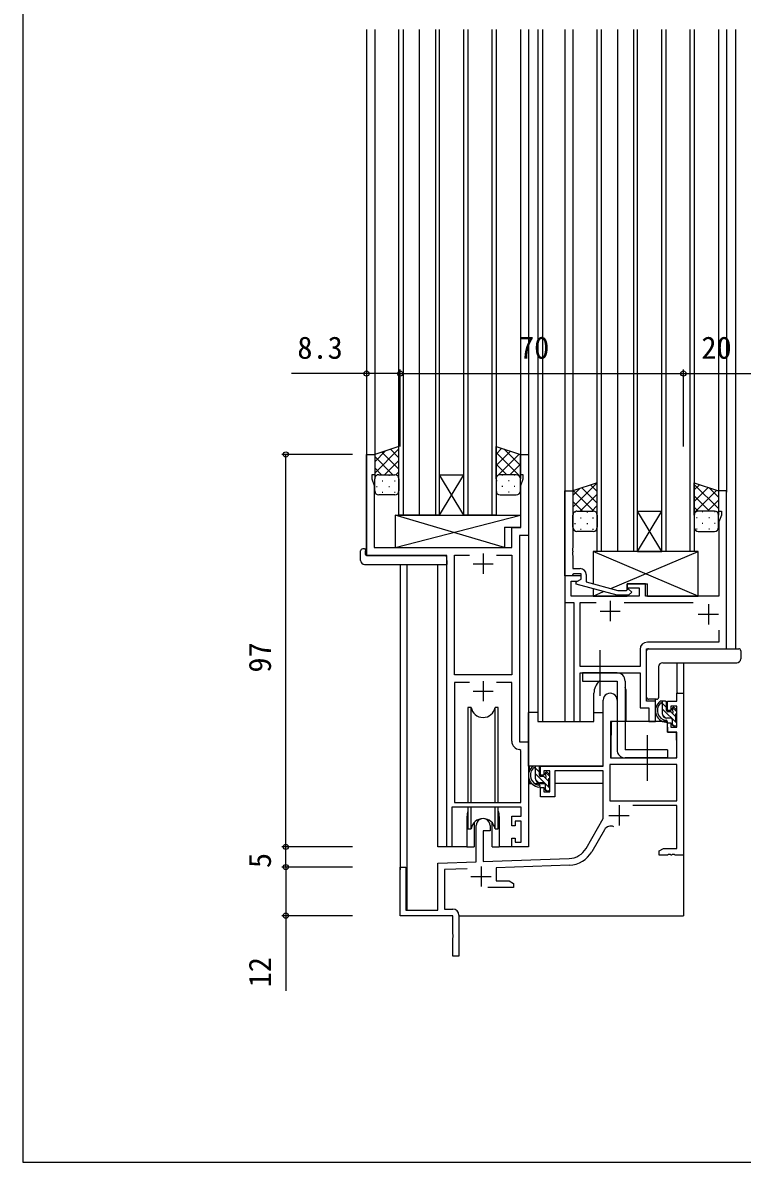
# Model space of a CAD drawing. Units: millimetres, scale not verified. Extents: x -437 to 438, y -281 to 278.
# Drawn here: x -436.8 to -259, y -281.1 to 0.5 of the extents above; entities that cross this region are included whole.
import ezdxf
from ezdxf.enums import TextEntityAlignment as Align

# ---------------------------------------------------------------- set-up
doc = ezdxf.new("R2010")
doc.units = ezdxf.units.MM
doc.header["$LTSCALE"] = 2
for name, color, linetype in [('0-2_YKK_11', 7, 'Continuous'), ('0-3_YKK_12', 2, 'Continuous'), ('0-4_YKK_13', 4, 'Continuous'), ('0-6_YKK_D', 6, 'Continuous'), ('0-7_YKK_ZWAK', 7, 'Continuous')]:
    doc.layers.add(name, color=color, linetype=linetype)
doc.styles.add('ＭＳ ゴシック', font='')
doc.styles.get('ＭＳ ゴシック').set_extended_font_data('MS Gothic')

msp = doc.modelspace()

# ---------------------------------------------------------------- linework, layer by layer
at = {"layer": '0-2_YKK_11'}
for p, q in [((-323, -130.675), (-323, -135.675)), ((-325.5, -133.175), (-320.5, -133.175)), ((-291.6, -142.375), (-291.6, -147.375)), ((-288.109, -142.775), (-271.095, -142.775)), ((-267.3, -143.175), (-267.3, -148.175)), ((-294.1, -144.875), (-289.1, -144.875)), ((-269.8, -145.675), (-264.8, -145.675)), ((-323, -162.175), (-323, -167.175)), ((-325.5, -164.675), (-320.5, -164.675)), ((-289.4, -192.875), (-289.4, -197.875)), ((-291.9, -195.375), (-286.9, -195.375)), ((-293.006, -198.927), (-296.143, -204.358)), ((-323.5, -207.975), (-323.5, -212.975)), ((-326, -210.475), (-321, -210.475))]:
    msp.add_line(p, q, dxfattribs=at)
for points in [[(-332, -203.175), (-332, -131.175), (-351.8, -131.175), (-351.8, -106.175), (-349.8, -106.175), (-349.8, -111.175), (-350.5, -111.175), (-350.5, -112.175), (-349.9, -113.823), (-349.9, -129.175), (-315.9, -129.175), (-315.9, -124.245), (-313.7, -124.245), (-313.7, -113.823), (-313.1, -112.175), (-313.1, -111.175), (-313.8, -111.175), (-313.8, -106.175), (-311.8, -106.175), (-311.8, -126.175), (-314, -126.175), (-314, -177.175), (-311.8, -177.175), (-311.8, -203.175), (-315.9, -203.175), (-315.9, -200.975), (-315.1, -200.975), (-315.1, -201.975), (-313.6, -201.975), (-313.6, -196.775), (-315.1, -196.775), (-315.1, -197.975), (-315.9, -197.975), (-315.9, -195.575), (-313.6, -195.575), (-313.6, -193.375), (-330.7, -193.375), (-330.7, -203.175)], [(-262.8, -154.175), (-262.8, -115.175), (-264.8, -115.175), (-264.8, -120.175), (-264.1, -120.175), (-264.1, -121.175), (-264.7, -122.823), (-264.7, -141.175), (-282.9, -141.175), (-282.9, -138.175), (-287.4, -138.175), (-287.4, -139.175), (-284.4, -139.175), (-284.4, -141.175), (-301.2, -141.175), (-301.2, -137.475), (-299.666, -137.475), (-298.8, -136.975), (-298.8, -136.175), (-302.8, -136.175), (-302.8, -142.775), (-300.6, -142.775), (-300.6, -172.175), (-299, -172.175), (-299, -160.175), (-284.2, -160.175), (-284.2, -168.775), (-282, -168.775), (-282, -172.175), (-280.4, -172.175), (-280.4, -167.175), (-282.6, -167.175), (-282.6, -154.175)], [(-275.13, -182.805), (-291.67, -182.805), (-291.67, -191.775), (-275.13, -191.775)]]:
    msp.add_lwpolyline(points, close=True, dxfattribs=at)
for points in [[(-302.8, -136.175), (-302.8, -115.175), (-300.8, -115.175), (-300.8, -129.217), (-300.92, -129.4), (-300.92, -129.95), (-300.8, -130.133), (-300.8, -130.217), (-300.92, -130.4), (-300.92, -130.95), (-300.8, -131.133), (-300.8, -134.375), (-299, -134.375)], [(-319.664, -131.075), (-315.9, -131.075), (-315.9, -160.675), (-330.1, -160.675), (-330.1, -131.075), (-326.336, -131.075)], [(-297.5, -135.875), (-297.5, -137.695), (-289.739, -139.775), (-287.549, -139.775), (-287.124, -139.351), (-286.276, -140.199), (-287.051, -140.975), (-289.897, -140.975), (-300, -138.268), (-300, -137.668), (-298.8, -136.975), (-298.8, -135.675), (-300.6, -135.675), (-300.8, -135.875), (-301.1, -136.175), (-302.8, -136.175)], [(-284.2, -154.375), (-284.2, -158.575), (-299, -158.575), (-299, -142.775), (-295.091, -142.775)], [(-264.7, -149.598), (-264.7, -152.575), (-282.4, -152.575)], [(-326.336, -162.575), (-330.1, -162.575), (-330.1, -192.175), (-313.7, -192.175), (-313.7, -179.373), (-313.987, -179.073)], [(-315.9, -177.075), (-315.9, -162.575), (-319.664, -162.575)], [(-289.9, -166.875), (-289.9, -172.175), (-291.5, -172.175), (-291.5, -181.175), (-275.13, -181.175), (-275.13, -174.775), (-277.4, -174.775), (-277.4, -172.475), (-276.6, -172.475), (-276.6, -173.575), (-275.13, -173.575), (-275.13, -168.375), (-276.6, -168.375), (-276.6, -169.475), (-277.4, -169.475), (-277.4, -167.175), (-275.13, -167.175), (-275.13, -165.175), (-273.5, -165.175), (-273.5, -205.175), (-275.542, -205.175), (-275.725, -205.055), (-276.275, -205.055), (-276.458, -205.175), (-276.542, -205.175), (-276.725, -205.055), (-277.275, -205.055), (-277.458, -205.175), (-279.5, -205.175), (-279.5, -204.175), (-278.409, -203.545), (-275.13, -203.545), (-275.13, -192.975), (-286.001, -192.975)], [(-297.554, -203.543), (-293.3, -196.175), (-293.3, -184.375), (-305.3, -184.375), (-305.3, -190.775), (-308.8, -190.775), (-308.8, -188.475), (-308, -188.475), (-308, -189.575), (-306.5, -189.575), (-306.5, -184.375), (-308, -184.375), (-308, -185.475), (-308.8, -185.475), (-308.8, -183.175), (-293.3, -183.175), (-293.3, -166.875)], [(-329, -220.045), (-329, -230.175), (-330.5, -230.175), (-330.5, -225.633), (-330.38, -225.45), (-330.38, -224.9), (-330.5, -224.717), (-330.5, -220.175), (-343.5, -220.175), (-343.5, -208.175), (-342.1, -208.175), (-342.1, -218.775), (-334.2, -218.775), (-334.2, -207.175), (-324.7, -206.843), (-324.7, -197.875)], [(-321.3, -197.875), (-321.3, -199.175), (-323, -199.175), (-323, -206.784), (-301.71, -206.04)], [(-301.653, -207.669), (-319.8, -208.303), (-319.8, -211.545), (-316.591, -211.545), (-315.5, -212.175), (-315.5, -213.175), (-321.85, -213.175)], [(-326.933, -208.552), (-332.57, -208.749), (-332.57, -218.545), (-330.5, -218.545)]]:
    msp.add_lwpolyline(points, dxfattribs=at)
for centre, radius, start, end in [((-299, -135.875), 1.5, 0.00001, 89.99999), ((-282.4, -154.375), 1.8, 90.00001, 179.99999), ((-291.6, -166.875), 1.7, 359.99999, 180.00001), ((-313.9, -177.075), 2, 180, 267.50807), ((-323, -197.875), 1.7, 359.99999, 180.00001), ((-291.448, -199.827), 1.8, 65.29866, 149.99999), ((-301.884, -201.043), 5, 271.99999, 330), ((-301.884, -201.043), 6.63, 272, 330), ((-330.5, -220.045), 1.5, 0.00001, 89.99999)]:
    msp.add_arc(centre, radius, start, end, dxfattribs=at)
at = {"layer": '0-3_YKK_12'}
for p, q in [((-351.8, -1.138), (-351.8, -131.175)), ((-349.8, -1.138), (-349.8, -106.675)), ((-343.8, -121.175), (-343.8, -1.138)), ((-342.8, -1.138), (-342.8, -121.175)), ((-338.8, -1.138), (-338.8, -121.175)), ((-334.8, -1.138), (-334.8, -121.175)), ((-333.8, -121.175), (-333.8, -1.138)), ((-327.8, -121.175), (-327.8, -1.138)), ((-326.8, -1.138), (-326.8, -121.175)), ((-320.8, -121.175), (-320.8, -1.138)), ((-319.8, -1.138), (-319.8, -121.175)), ((-313.8, -1.138), (-313.8, -106.675)), ((-311.8, -1.138), (-311.8, -177.475)), ((-309.5, -1.138), (-309.5, -172.175)), ((-308.3, -1.138), (-308.3, -167.175)), ((-302.8, -1.138), (-302.8, -172.175)), ((-300.8, -1.138), (-300.8, -115.675)), ((-294.8, -130.175), (-294.8, -1.138)), ((-293.8, -1.138), (-293.8, -130.175)), ((-289.8, -1.138), (-289.8, -130.175)), ((-285.8, -1.138), (-285.8, -130.175)), ((-284.8, -130.175), (-284.8, -1.138)), ((-278.8, -130.175), (-278.8, -1.138)), ((-277.8, -1.138), (-277.8, -130.175)), ((-271.8, -130.175), (-271.8, -1.138)), ((-270.8, -1.138), (-270.8, -130.175)), ((-264.8, -1.138), (-264.8, -115.675)), ((-262.8, -1.138), (-262.8, -115.475)), ((-260.6, -1.138), (-260.6, -154.175)), ((-333.8, -111.175), (-327.8, -111.175)), ((-333.8, -121.175), (-327.8, -111.175)), ((-327.8, -121.175), (-333.8, -111.175)), ((-284.8, -120.175), (-278.8, -120.175)), ((-284.8, -130.175), (-278.8, -120.175)), ((-278.8, -130.175), (-284.8, -120.175)), ((-333.8, -121.175), (-343.8, -121.175)), ((-333.8, -121.175), (-327.8, -121.175)), ((-319.8, -121.175), (-327.8, -121.175)), ((-284.8, -130.175), (-294.8, -130.175)), ((-284.8, -130.175), (-278.8, -130.175)), ((-270.8, -130.175), (-278.8, -130.175)), ((-343.5, -133.363), (-343.5, -208.875)), ((-341.87, -133.363), (-341.87, -218.775)), ((-334.2, -203.175), (-334.2, -133.363)), ((-275.13, -157.672), (-275.13, -165.175)), ((-273.5, -157.672), (-273.5, -165.175)), ((-295.599, -172.175), (-295.599, -165.175)), ((-287.6, -172.175), (-287.6, -165.175)), ((-274.83, -165.175), (-275.2, -165.175)), ((-274.83, -165.175), (-275.13, -165.175)), ((-308.299, -167.175), (-308.299, -172.175)), ((-280.4, -170.675), (-280.4, -166.675)), ((-309.5, -172.175), (-295.599, -172.175)), ((-327, -195.675), (-327, -203.175)), ((-319, -195.675), (-319, -203.175)), ((-327, -203.175), (-334.2, -203.175)), ((-312.765, -203.175), (-319, -203.175)), ((-273.5, -204.675), (-273.5, -220.175)), ((-329, -220.175), (-273.5, -220.175))]:
    msp.add_line(p, q, dxfattribs=at)
for centre, start, end in [((-291.6, -165.175), 131.40748, 180), ((-291.6, -165.175), 0, 22.34429), ((-323, -195.675), 159.63587, 180), ((-323, -195.675), 0, 20.36413)]:
    msp.add_arc(centre, 4, start, end, dxfattribs=at)
at = {"layer": '0-4_YKK_13'}
for p, q in [((-349.8, -110.807), (-343.8, -104.807)), ((-349.8, -107.978), (-347.095, -105.273)), ((-345.28, -111.175), (-349.8, -106.655)), ((-343.8, -109.826), (-348.039, -105.588)), ((-343.8, -106.998), (-345.917, -104.881)), ((-319.8, -106.098), (-318.358, -104.656)), ((-319.8, -108.926), (-316.236, -105.363)), ((-313.8, -111.707), (-319.8, -105.707)), ((-319.8, -111.755), (-314.115, -106.07)), ((-313.8, -108.878), (-317.855, -104.823)), ((-348.108, -111.175), (-349.8, -109.483)), ((-347.34, -111.175), (-343.8, -107.635)), ((-317.16, -111.175), (-319.8, -108.535)), ((-316.392, -111.175), (-313.8, -108.583)), ((-349.8, -115.175), (-349.8, -112.175)), ((-349.215, -111.265), (-349.18, -111.265)), ((-348.8, -111.175), (-344.8, -111.175)), ((-348.8, -111.175), (-344.8, -111.175)), ((-346.35, -111.265), (-346.15, -111.265)), ((-344.545, -111.208), (-343.8, -110.464)), ((-343.8, -112.175), (-343.8, -115.175)), ((-319.595, -111.569), (-319.8, -111.364)), ((-319.8, -112.175), (-319.8, -115.175)), ((-314.8, -111.175), (-318.8, -111.175)), ((-314.8, -111.175), (-318.8, -111.175)), ((-318.15, -111.265), (-318.35, -111.265)), ((-315.12, -111.265), (-315.32, -111.265)), ((-313.985, -111.596), (-313.8, -111.412)), ((-313.8, -115.175), (-313.8, -112.175)), ((-349.38, -114.095), (-349.18, -114.095)), ((-347.965, -112.68), (-347.765, -112.68)), ((-346.35, -114.095), (-346.15, -114.095)), ((-344.935, -112.68), (-344.735, -112.68)), ((-319.565, -112.68), (-319.765, -112.68)), ((-318.15, -114.095), (-318.35, -114.095)), ((-316.535, -112.68), (-316.735, -112.68)), ((-315.12, -114.095), (-315.32, -114.095)), ((-294.814, -113.18), (-300.8, -119.166)), ((-299.056, -114.594), (-300.8, -116.337)), ((-300.678, -115.134), (-295.622, -120.191)), ((-298.557, -114.427), (-294.8, -118.184)), ((-296.436, -113.72), (-294.8, -115.356)), ((-270.8, -113.566), (-264.8, -119.566)), ((-269.464, -113.62), (-270.8, -114.956)), ((-267.343, -114.327), (-270.8, -117.784)), ((-265.222, -115.034), (-270.8, -120.613)), ((-267.144, -114.394), (-264.8, -116.737)), ((-344.8, -116.175), (-348.8, -116.175)), ((-347.965, -115.51), (-347.765, -115.51)), ((-344.935, -115.51), (-344.735, -115.51)), ((-319.565, -115.51), (-319.742, -115.51)), ((-318.8, -116.175), (-314.8, -116.175)), ((-316.535, -115.51), (-316.735, -115.51)), ((-300.8, -117.841), (-298.466, -120.175)), ((-294.8, -115.994), (-298.981, -120.175)), ((-270.8, -116.394), (-267.019, -120.175)), ((-264.8, -117.441), (-267.534, -120.175)), ((-300.8, -120.67), (-300.71, -120.76)), ((-300.379, -120.385), (-300.179, -120.385)), ((-299.8, -120.175), (-295.8, -120.175)), ((-299.8, -120.175), (-295.8, -120.175)), ((-297.349, -120.385), (-297.149, -120.385)), ((-294.8, -118.823), (-296.152, -120.175)), ((-294.816, -120.997), (-294.8, -121.013)), ((-270.8, -119.223), (-269.847, -120.176)), ((-265.8, -120.175), (-269.8, -120.175)), ((-265.8, -120.175), (-269.8, -120.175)), ((-268.651, -120.385), (-268.851, -120.385)), ((-265.621, -120.385), (-265.821, -120.385)), ((-264.8, -120.27), (-265.047, -120.517)), ((-344.725, -121.175), (-344.725, -129.175)), ((-344.725, -121.175), (-313.73, -121.175)), ((-344.725, -129.175), (-313.73, -121.175)), ((-317.725, -129.175), (-344.725, -121.175)), ((-313.73, -121.175), (-313.73, -124.175)), ((-300.8, -124.175), (-300.8, -121.175)), ((-300.379, -123.215), (-300.179, -123.215)), ((-298.964, -121.8), (-298.764, -121.8)), ((-297.349, -123.215), (-297.149, -123.215)), ((-295.934, -121.8), (-295.734, -121.8)), ((-294.8, -121.175), (-294.8, -124.175)), ((-270.8, -121.175), (-270.8, -124.175)), ((-270.066, -121.8), (-270.266, -121.8)), ((-268.651, -123.215), (-268.851, -123.215)), ((-267.036, -121.8), (-267.236, -121.8)), ((-265.621, -123.215), (-265.821, -123.215)), ((-264.8, -124.175), (-264.8, -121.175)), ((-317.725, -124.175), (-317.725, -129.175)), ((-317.725, -124.175), (-313.73, -124.175)), ((-295.8, -125.175), (-299.8, -125.175)), ((-298.964, -124.63), (-298.764, -124.63)), ((-295.934, -124.63), (-295.734, -124.63)), ((-270.066, -124.63), (-270.266, -124.63)), ((-269.8, -125.175), (-265.8, -125.175)), ((-267.036, -124.63), (-267.236, -124.63)), ((-344.725, -129.175), (-317.725, -129.175)), ((-353.288, -132.363), (-353.288, -129.987)), ((-352.1, -130.875), (-352.1, -129.983)), ((-351.8, -131.175), (-332.5, -131.175)), ((-332, -132.363), (-332, -131.675)), ((-269.8, -141.175), (-295.8, -130.175)), ((-291.466, -139.312), (-269.8, -130.175)), ((-352.288, -133.363), (-332, -133.363)), ((-332, -132.363), (-332, -133.363)), ((-295.8, -141.175), (-293.221, -140.084)), ((-282.4, -141.175), (-282.4, -138.175)), ((-282.4, -141.175), (-269.8, -141.175)), ((-294.1, -165.822), (-294.1, -154.528)), ((-282.6, -166.175), (-282.6, -154.675)), ((-282.1, -154.175), (-259.8, -154.175)), ((-260.3, -154.175), (-259.8, -154.175)), ((-278.606, -157.67), (-278.609, -157.669)), ((-278.609, -157.672), (-260.3, -157.672)), ((-279.604, -166.175), (-279.604, -158.669)), ((-289.9, -162.175), (-289.9, -179.175)), ((-287.9, -162.175), (-287.9, -179.175)), ((-326.75, -168.675), (-326.75, -192.175)), ((-325.958, -168.675), (-326.75, -168.675)), ((-325.958, -192.175), (-325.958, -168.675)), ((-319.25, -168.675), (-320.042, -168.675)), ((-320.042, -192.175), (-320.042, -168.675)), ((-319.25, -192.175), (-319.25, -168.675)), ((-280.104, -166.675), (-282.1, -166.675)), ((-280.104, -166.675), (-280.104, -166.675)), ((-277.93, -167.175), (-279.23, -167.175)), ((-278.63, -170.375), (-278.63, -167.175)), ((-277.63, -168.7), (-278.63, -167.7)), ((-277.63, -169.475), (-277.63, -167.475)), ((-275.13, -169.786), (-276.148, -168.768)), ((-275.218, -169.263), (-275.718, -168.763)), ((-311.796, -183.175), (-311.796, -169.975)), ((-309.5, -169.975), (-311.796, -169.975)), ((-295.599, -169.975), (-293.3, -169.975)), ((-275.13, -172.614), (-278.63, -169.114)), ((-277.798, -171.361), (-278.616, -170.543)), ((-276.53, -171.375), (-277.63, -171.375)), ((-276.691, -169.775), (-277.33, -169.775)), ((-275.33, -171), (-276.323, -170.007)), ((-276.23, -168.975), (-276.23, -169.314)), ((-276.23, -171.675), (-276.23, -172.975)), ((-275.33, -172.275), (-275.33, -170.275)), ((-275.13, -170.075), (-275.13, -169.475)), ((-291.376, -172.472), (-291.43, -178.675)), ((-277.498, -172.175), (-291.076, -172.175)), ((-275.884, -173.275), (-276.23, -172.929)), ((-275.93, -173.275), (-275.43, -173.275)), ((-275.13, -172.975), (-275.13, -172.475)), ((-291.395, -174.675), (-291.5, -174.675)), ((-282.4, -186.822), (-282.4, -175.528)), ((-275.13, -178.675), (-275.161, -175.072)), ((-291.5, -179.605), (-291.421, -179.684)), ((-291.43, -178.675), (-291.411, -180.878)), ((-277.4, -179.175), (-287.9, -179.175)), ((-277.4, -179.175), (-277.4, -181.175)), ((-275.149, -180.878), (-275.13, -178.675)), ((-291.111, -181.175), (-275.449, -181.175)), ((-277.4, -181.175), (-287.9, -181.175)), ((-293.6, -183.175), (-311.796, -183.175)), ((-311.596, -183.175), (-311.596, -184.427)), ((-309.33, -183.175), (-310.63, -183.175)), ((-310.03, -186.375), (-310.03, -183.175)), ((-309.03, -184.7), (-310.03, -183.7)), ((-306.53, -188.614), (-310.03, -185.114)), ((-309.03, -185.475), (-309.03, -183.475)), ((-308.091, -185.775), (-308.73, -185.775)), ((-307.63, -184.975), (-307.63, -185.314)), ((-306.53, -185.786), (-307.548, -184.768)), ((-306.618, -185.263), (-307.118, -184.763)), ((-306.53, -186.075), (-306.53, -185.475)), ((-293.396, -184.455), (-293.396, -187.475)), ((-311.596, -186.565), (-311.596, -187.475)), ((-311.596, -187.475), (-311.015, -187.475)), ((-310.319, -187.475), (-307.706, -187.475)), ((-309.198, -187.361), (-310.016, -186.543)), ((-307.93, -187.375), (-309.03, -187.375)), ((-306.73, -187), (-307.723, -186.007)), ((-307.63, -187.675), (-307.63, -188.975)), ((-306.73, -188.275), (-306.73, -186.275)), ((-306.73, -187.475), (-306.5, -187.475)), ((-306.53, -188.975), (-306.53, -188.475)), ((-293.396, -187.475), (-305.3, -187.475)), ((-307.284, -189.275), (-307.63, -188.929)), ((-307.33, -189.275), (-306.83, -189.275)), ((-326.75, -193.375), (-326.75, -198.675)), ((-325.958, -198.675), (-325.958, -193.375)), ((-320.042, -198.675), (-320.042, -193.375)), ((-319.25, -198.675), (-319.25, -193.375)), ((-326.75, -198.675), (-325.958, -198.675)), ((-325.25, -197.191), (-325.25, -203.175)), ((-320.75, -203.175), (-320.75, -197.191)), ((-320.042, -198.675), (-319.25, -198.675)), ((-327, -203.175), (-325.25, -203.175)), ((-320.75, -203.175), (-319, -203.175))]:
    msp.add_line(p, q, dxfattribs=at)
for points in [[(-343.8, -112.175), (-343.8, -104.175), (-349.8, -106.175), (-349.8, -112.175)], [(-319.8, -112.175), (-319.8, -104.175), (-313.8, -106.175), (-313.8, -112.175)], [(-294.8, -121.175), (-294.8, -113.175), (-300.8, -115.175), (-300.8, -121.175)], [(-270.8, -121.175), (-270.8, -113.175), (-264.8, -115.175), (-264.8, -121.175)], [(-352.288, -129.483), (-352.1, -129.483), (-352.1, -129.983)], [(-269.8, -141.175), (-269.8, -130.175), (-295.8, -130.175), (-295.8, -138.178)], [(-295.8, -139.42), (-295.8, -141.175), (-287.4, -141.175), (-287.4, -140.975)], [(-287.4, -139.626), (-287.4, -138.175), (-282.4, -138.175)], [(-259.3, -154.675), (-259.3, -155.995), (-259.3, -156.672)], [(-289.9, -160.175), (-298.4, -160.175), (-298.4, -162.175), (-289.9, -162.175)], [(-277.498, -172.175), (-277.43, -174.775), (-275.461, -174.775)]]:
    msp.add_lwpolyline(points, dxfattribs=at)
for centre, radius, start, end in [((-348.8, -112.175), 1, 89.9999, 179.9999), ((-348.8, -112.175), 1, 89.9999, 179.9999), ((-344.8, -112.175), 1, 359.9999, 89.9999), ((-344.8, -112.175), 1, 359.9999, 89.9999), ((-318.8, -112.175), 1, 90.0001, 180.0001), ((-318.8, -112.175), 1, 90.0001, 180.0001), ((-314.8, -112.175), 1, 0.0001, 90.0001), ((-314.8, -112.175), 1, 0.0001, 90.0001), ((-348.8, -115.175), 1, 179.9999, 269.9999), ((-344.8, -115.175), 1, 269.9999, 359.9999), ((-318.8, -115.175), 1, 180.0001, 270.0001), ((-314.8, -115.175), 1, 270.0001, 0.0001), ((-299.8, -121.175), 1, 89.9999, 179.9999), ((-299.8, -121.175), 1, 89.9999, 179.9999), ((-295.8, -121.175), 1, 359.9999, 89.9999), ((-295.8, -121.175), 1, 359.9999, 89.9999), ((-269.8, -121.175), 1, 90.0001, 180.0001), ((-269.8, -121.175), 1, 90.0001, 180.0001), ((-265.8, -121.175), 1, 0.0001, 90.0001), ((-265.8, -121.175), 1, 0.0001, 90.0001), ((-299.8, -124.175), 1, 179.9999, 269.9999), ((-295.8, -124.175), 1, 269.9999, 359.9999), ((-269.8, -124.175), 1, 180.0001, 270.0001), ((-265.8, -124.175), 1, 270.0001, 0.0001), ((-352.515, -130.629), 1.168, 78.78365, 123.34093), ((-352.86, -129.959), 0.427, 134.08303, 183.7494), ((-351.8, -130.875), 0.3, 180, 270), ((-332.5, -131.675), 0.5, 0, 90), ((-352.288, -132.363), 1, 180, 269.99489), ((-282.1, -154.675), 0.5, 90, 180), ((-259.8, -154.675), 0.5, 0, 90), ((-278.603, -158.672), 1.002, 90.18214, 179.82), ((-260.3, -156.672), 1, 270, 0), ((-289.9, -162.175), 2, 0, 90), ((-323, -168.175), 3, 189.59799, 350.40583), ((-282.1, -166.175), 0.5, 180, 270), ((-277.516, -169.496), 2.885, 126.45193, 263.90389), ((-280.104, -166.175), 0.5, 270, 0), ((-277.43, -169.462), 2.504, 139.45806, 259.25217), ((-279.49, -167.579), 0.3, 301.6219, 336.95039), ((-279.03, -167.775), 0.2, 36.8699, 156.95039), ((-278.63, -167.475), 0.3, 216.8699, 270), ((-277.93, -167.475), 0.3, 0, 90), ((-275.93, -168.975), 0.3, 45, 180), ((-277.63, -170.375), 1, 180, 270), ((-277.33, -169.475), 0.3, 180, 270), ((-276.691, -170.075), 0.3, 33.05573, 90), ((-276.53, -171.675), 0.3, 0, 90), ((-276.23, -169.775), 0.25, 213.05573, 56.94427), ((-275.93, -169.314), 0.3, 180, 236.94427), ((-275.33, -170.075), 0.2, 270, 0), ((-275.43, -169.475), 0.3, 0, 45), ((-291.076, -172.475), 0.3, 90, 179.5), ((-277.752, -172.125), 0.25, 253.6388, 125.58163), ((-275.93, -172.975), 0.3, 180, 270), ((-275.43, -172.975), 0.3, 270, 0), ((-275.33, -172.475), 0.2, 0, 90), ((-275.461, -175.075), 0.3, 0.5, 90), ((-287.9, -179.175), 2, 180, 270), ((-291.111, -180.875), 0.3, 180.5, 270), ((-275.449, -180.875), 0.3, 270, 359.5), ((-308.916, -185.496), 2.885, 126.45193, 263.90389), ((-308.83, -185.462), 2.504, 139.45806, 259.25217), ((-310.89, -183.579), 0.3, 301.6219, 336.95039), ((-310.43, -183.775), 0.2, 36.8699, 156.95039), ((-310.03, -183.475), 0.3, 216.8699, 270), ((-309.33, -183.475), 0.3, 0, 90), ((-308.73, -185.475), 0.3, 180, 270), ((-308.091, -186.075), 0.3, 33.05573, 90), ((-307.63, -185.775), 0.25, 213.05573, 56.94427), ((-307.33, -184.975), 0.3, 45, 180), ((-307.33, -185.314), 0.3, 180, 236.94427), ((-306.83, -185.475), 0.3, 0, 45), ((-309.03, -186.375), 1, 180, 270), ((-309.152, -188.125), 0.25, 253.6388, 125.58163), ((-307.93, -187.675), 0.3, 0, 90), ((-306.73, -186.075), 0.2, 270, 0), ((-306.73, -188.475), 0.2, 0, 90), ((-307.33, -188.975), 0.3, 180, 270), ((-306.83, -188.975), 0.3, 270, 0), ((-323, -199.175), 3, 9.59417, 170.40661)]:
    msp.add_arc(centre, radius, start, end, dxfattribs=at)
at = {"layer": '0-6_YKK_D'}
for p, q in [((-343.5, -104.175), (-343.5, -85.175)), ((-343.5, -104.175), (-343.5, -85.175)), ((-343.5, -86.175), (-273.5, -86.175)), ((-273.5, -104.175), (-273.5, -85.175)), ((-273.5, -104.175), (-273.5, -85.175)), ((-273.5, -86.175), (-253.5, -86.175)), ((-355.288, -106.175), (-372.8, -106.175)), ((-371.8, -203.175), (-371.8, -106.175)), ((-355.288, -203.175), (-372.8, -203.175)), ((-355.288, -203.175), (-372.8, -203.175)), ((-371.8, -208.175), (-371.8, -203.175)), ((-355.288, -208.175), (-372.8, -208.175)), ((-355.288, -208.175), (-372.8, -208.175)), ((-355.288, -220.175), (-372.8, -220.175))]:
    msp.add_line(p, q, dxfattribs=at)
for points in [[(-343.5, -86.175), (-351.8, -86.175), (-370.41, -86.175)], [(-371.8, -208.175), (-371.8, -220.175), (-371.8, -238.735)]]:
    msp.add_lwpolyline(points, dxfattribs=at)
for centre in [(-351.8, -86.175), (-343.5, -86.175), (-343.5, -86.175), (-273.5, -86.175), (-273.5, -86.175), (-371.8, -106.175), (-371.8, -203.175), (-371.8, -203.175), (-371.8, -208.175), (-371.8, -208.175), (-371.8, -220.175)]:
    msp.add_circle(centre, 0.637, dxfattribs=at)
at = {"layer": '0-7_YKK_ZWAK'}
msp.add_line((-436.8, 243.9), (-436.8, -281.1), dxfattribs=at)
msp.add_lwpolyline([(-436.8, -281.1), (438.2, -281.1), (438.2, 243.9)], dxfattribs=at)

# ---------------------------------------------------------------- texts
at = {"layer": '0-6_YKK_D', "style": 'ＭＳ ゴシック'}
for s, p in [('8.3', (-368.921, -84.175)), ('70', (-314.125, -84.175)), ('20', (-269.04, -84.175))]:
    msp.add_text(s, height=5.499, dxfattribs=at).set_placement(p, align=Align.BOTTOM_LEFT)
for s, p in [('97', (-373.8, -160.087)), ('5', (-373.8, -208.402)), ('12', (-373.8, -237.886))]:
    msp.add_text(s, height=5.499, rotation=90, dxfattribs=at).set_placement(p, align=Align.BOTTOM_LEFT)

doc.saveas('drawing.dxf')
